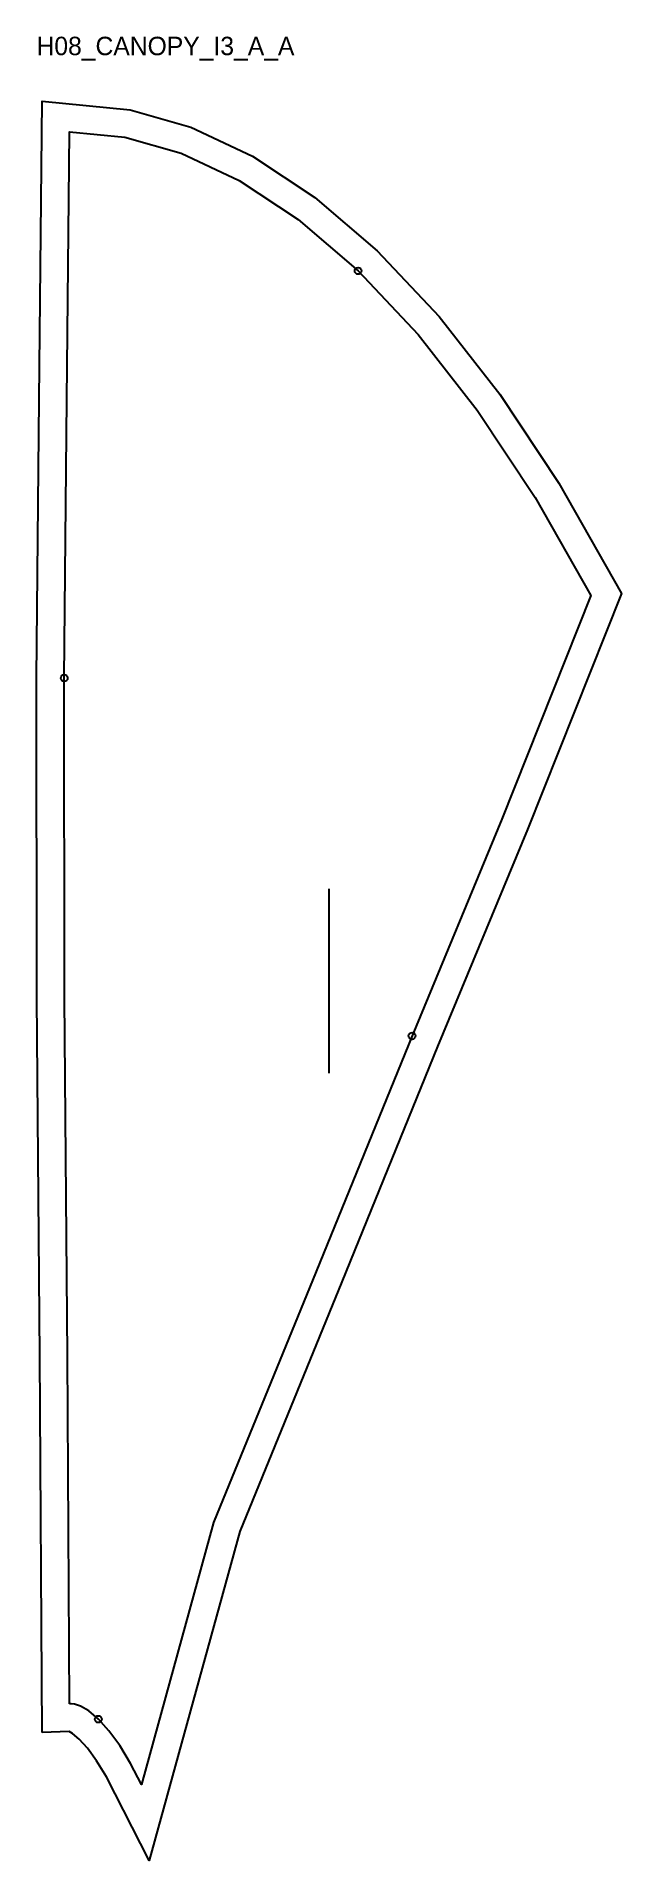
# Model space of a CAD drawing. Header units: millimetres. Extents: x -14 to 239, y -68 to 724.
import ezdxf

# ---------------------------------------------------------------- set-up
doc = ezdxf.new("R2010")
doc.units = ezdxf.units.MM
for name, color, linetype in [('CUT', 1, 'Continuous'), ('GRAIN', 3, 'Continuous'), ('ID', 7, 'Continuous'), ('NOTCH', 2, 'Continuous'), ('SEAM', 5, 'Continuous')]:
    doc.layers.add(name, color=color, linetype=linetype)

msp = doc.modelspace()

# ---------------------------------------------------------------- linework, layer by layer
at = {"layer": 'CUT'}
msp.add_lwpolyline([(-11.93, -12.42), (-12.84, 151), (-14.21, 306.27), (-14.31, 445.23), (-13.23, 566.02), (-11.86, 695.53), (26.25, 691.76), (52.64, 684.28), (79.39, 671.7), (106.39, 653.83), (133.43, 630.61), (160.24, 602.08), (186.54, 568.41), (212.08, 529.82), (239.28, 481.9), (198.53, 379.43), (159.58, 285.33), (117.98, 183.12), (73.85, 74.81), (34.52, -68.02), (16, -31.75), (11.76, -24.77), (7.73, -19.27), (4.13, -15.31), (1.3, -12.91), (-0.19, -12.01), (-11.93, -12.42)], close=True, dxfattribs=at)
at = {"layer": 'GRAIN'}
msp.add_line((112.49, 273.75), (112.49, 353.75), dxfattribs=at)
at = {"layer": 'NOTCH'}
for centre in [(125.12, 621.92), (-2.31, 445.18), (148.48, 289.89), (12.49, -6.67)]:
    msp.add_circle(centre, 1.5, dxfattribs=at)
at = {"layer": 'SEAM'}
msp.add_lwpolyline([(0, 0), (-0.84, 151.09), (-2.21, 306.33), (-2.31, 445.18), (-1.23, 565.91), (0, 682.3), (24, 679.92), (48.42, 673), (73.49, 661.21), (99.14, 644.24), (125.12, 621.92), (151.12, 594.26), (176.79, 561.39), (201.85, 523.54), (226.01, 480.98), (187.41, 383.94), (148.48, 289.89), (106.87, 187.64), (62.47, 78.68), (31.15, -35.04), (26.49, -25.9), (21.74, -18.09), (17.03, -11.67), (12.49, -6.67), (8.32, -3.12), (4.77, -1), (2.16, -0.1), (0.66, 0.02)], close=True, dxfattribs=at)

# ---------------------------------------------------------------- texts
at = {"layer": 'ID'}
msp.add_text('H08_CANOPY_I3_A_A', height=8, dxfattribs=at).set_placement((-14.31, 715.53))

doc.saveas('drawing.dxf')
